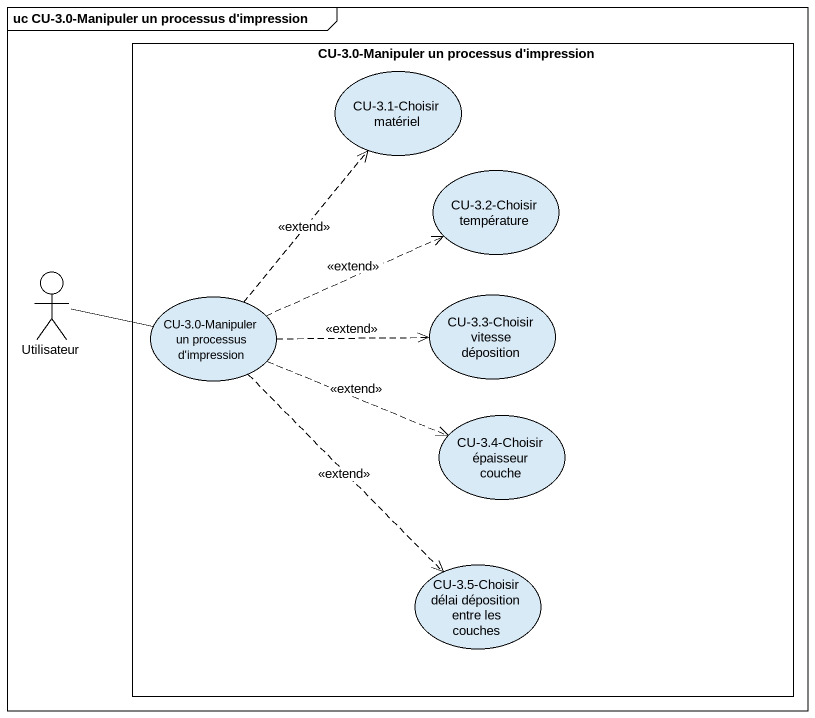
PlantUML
@startuml
mainframe uc CU-3.0-Manipuler un processus d'impression
rectangle "CU-3.0-Manipuler un processus d'impression" as CU_3_0_Manipuler_un {
  usecase "CU-3.1-Choisir matériel" as CU_3_1_Choisir_matériel
  usecase "CU-3.2-Choisir température" as CU_3_2_Choisir_température
  usecase "CU-3.0-Manipuler un processus d'impression" as CU_3_0_Manipuler_un_2
  usecase "CU-3.3-Choisir vitesse déposition" as CU_3_3_Choisir_vitesse
  usecase "CU-3.4-Choisir épaisseur couche" as CU_3_4_Choisir_épaisseur
  usecase "CU-3.5-Choisir délai déposition entre les couches" as CU_3_5_Choisir_délai
}
actor Utilisateur
Utilisateur -right- CU_3_0_Manipuler_un_2
CU_3_0_Manipuler_un_2 .up.> CU_3_1_Choisir_matériel : <<extend>>
CU_3_0_Manipuler_un_2 .right.> CU_3_2_Choisir_température : <<extend>>
CU_3_0_Manipuler_un_2 .right.> CU_3_3_Choisir_vitesse : <<extend>>
CU_3_0_Manipuler_un_2 .right.> CU_3_4_Choisir_épaisseur : <<extend>>
CU_3_0_Manipuler_un_2 ..> CU_3_5_Choisir_délai : <<extend>>
@enduml
